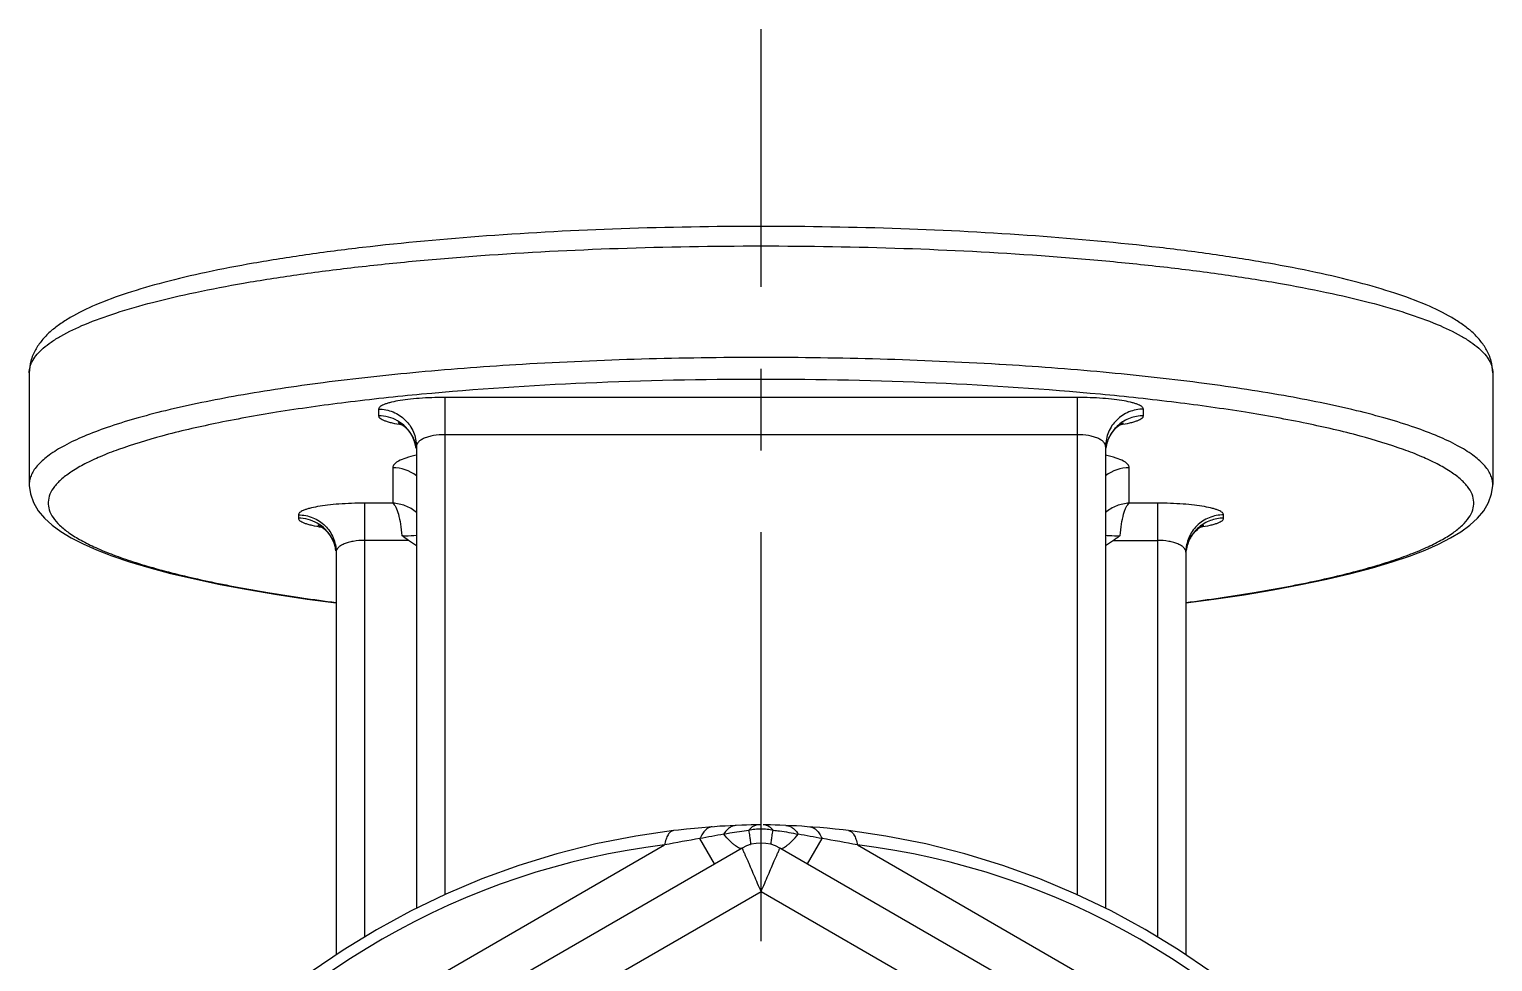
# Model space of a CAD drawing. Header units: millimetres. Extents: x 0 to 420, y 0 to 297.
# Drawn here: x 324.27 to 355.27, y 167.5 to 187.26 of the extents above; entities that cross this region are included whole.
import ezdxf

# ---------------------------------------------------------------- set-up
doc = ezdxf.new("R2010")
doc.units = ezdxf.units.MM
doc.header["$LTSCALE"] = 23.1
doc.linetypes.add('CENTER', pattern=[0.6, 0.375, -0.075, 0.075, -0.075])
doc.layers.get('0').update_dxf_attribs({"linetype": 'CONTINUOUS'})
doc.layers.add('STARTBEZUEGE', color=7, linetype='CONTINUOUS')

msp = doc.modelspace()

# ---------------------------------------------------------------- linework, layer by layer
at = {"color": 9, "linetype": 'CONTINUOUS'}
for p, q in [((344.8237, 180.1577), (344.8106, 180.1585)), ((331.6692, 179.2105), (331.6692, 179.0694)), ((333.0692, 179.4573), (333.0692, 168.9245)), ((346.4692, 179.4573), (333.0692, 179.4573)), ((346.4692, 179.4573), (346.4692, 168.9244)), ((347.8692, 179.0694), (347.8692, 179.2105)), ((346.4692, 178.6695), (333.0692, 178.6695)), ((331.9692, 177.9706), (331.9692, 177.218)), ((347.5692, 177.218), (347.5692, 177.9706)), ((331.3692, 177.218), (331.3692, 168.0268)), ((331.9692, 177.218), (331.3692, 177.218)), ((348.1692, 177.218), (347.5692, 177.218)), ((348.1692, 177.218), (348.1692, 168.0268)), ((329.9692, 176.9711), (329.9692, 176.9006)), ((349.5692, 176.9006), (349.5692, 176.9711)), ((332.3028, 176.4301), (331.3692, 176.4301)), ((347.2357, 176.4301), (348.1692, 176.4301)), ((327.0222, 163.797), (337.7275, 169.9777)), ((338.7871, 169.5748), (338.4765, 170.1129)), ((340.7513, 169.5748), (341.0619, 170.1129)), ((341.8109, 169.9777), (352.5162, 163.797)), ((339.7692, 168.9871), (326.8592, 161.5335)), ((352.6792, 161.5335), (339.7692, 168.9871))]:
    msp.add_line(p, q, dxfattribs=at)
at = {"color": 7, "linetype": 'CONTINUOUS'}
for p, q in [((324.2692, 179.9769), (324.2692, 177.6133)), ((355.2692, 179.9769), (355.2692, 177.6133)), ((332.4485, 178.4571), (332.4629, 178.3787)), ((332.4692, 178.4226), (332.4692, 168.6354)), ((347.0692, 178.4226), (347.0692, 168.6355)), ((324.2692, 177.6177), (324.2692, 177.6133)), ((355.2692, 177.6133), (355.2692, 177.6177)), ((330.7692, 176.1833), (330.7692, 167.6494)), ((348.7692, 176.1833), (348.7692, 167.6493)), ((339.2403, 170.3907), (339.1131, 170.3848)), ((339.721, 170.4042), (339.6711, 170.4035)), ((339.7178, 170.4042), (339.6852, 170.4012)), ((339.7261, 170.4041), (339.718, 170.4042)), ((339.7422, 170.4043), (339.721, 170.4042)), ((339.7689, 170.4044), (339.7422, 170.4043)), ((339.8205, 170.4042), (339.8123, 170.4041)), ((339.8616, 170.4036), (339.8206, 170.4042)), ((339.8503, 170.4017), (339.8206, 170.4042)), ((340.2981, 170.3907), (340.1714, 170.3957)), ((339.3692, 169.9109), (326.2592, 162.3418)), ((353.2792, 162.3418), (340.1692, 169.9109))]:
    msp.add_line(p, q, dxfattribs=at)
for points in [[(332.0861, 178.9246), (332.083, 178.9256), (332.0882, 178.9235), (332.1011, 178.9177), (332.1214, 178.9073), (332.148, 178.8916), (332.1798, 178.8699), (332.2154, 178.8419), (332.2533, 178.8072), (332.2921, 178.7656), (332.3303, 178.717), (332.3663, 178.6615), (332.399, 178.5993), (332.4269, 178.5309), (332.4485, 178.4571)], [(347.0742, 178.3684), (347.0868, 178.4437), (347.1064, 178.5156), (347.1322, 178.5834), (347.1632, 178.646), (347.1983, 178.7029), (347.2359, 178.7532), (347.2746, 178.7966), (347.3127, 178.8331), (347.3485, 178.8624), (347.3808, 178.8854), (347.4086, 178.9025), (347.4308, 178.9145), (347.4463, 178.9219), (347.4481, 178.9227)], [(324.2692, 177.6177), (324.2694, 177.5963), (324.2922, 177.4154), (324.3559, 177.2328), (324.458, 177.0589), (324.5903, 176.9009), (324.7517, 176.7538), (324.9404, 176.6159), (325.1586, 176.4836), (325.4096, 176.3546), (325.6959, 176.2277), (326.0215, 176.102), (326.389, 175.9774), (326.8028, 175.8535), (327.2621, 175.7315), (327.7669, 175.6122), (328.3137, 175.497), (328.8979, 175.3872), (329.5141, 175.2836), (330.1558, 175.1872), (330.7692, 175.1049)], [(348.7692, 175.105), (349.3597, 175.184), (350.0005, 175.2799), (350.6175, 175.3831), (351.2037, 175.4929), (351.753, 175.6081), (352.2607, 175.7276), (352.7228, 175.8499), (353.1392, 175.9742), (353.5088, 176.0991), (353.8361, 176.2251), (354.1238, 176.3522), (354.3759, 176.4815), (354.5951, 176.614), (354.7845, 176.7521), (354.9466, 176.8994), (355.0795, 177.0575), (355.182, 177.2317), (355.246, 177.4147), (355.269, 177.5959), (355.2692, 177.6177)], [(330.3861, 176.7558), (330.383, 176.7568), (330.3882, 176.7547), (330.4011, 176.7489), (330.4214, 176.7385), (330.4479, 176.7228), (330.4798, 176.7011), (330.5154, 176.6731), (330.5533, 176.6384), (330.5921, 176.5967), (330.6302, 176.5482), (330.6663, 176.4927), (330.699, 176.4305), (330.7269, 176.3621), (330.7485, 176.2883), (330.7629, 176.2099)], [(348.7742, 176.1996), (348.7868, 176.2748), (348.8064, 176.3468), (348.8322, 176.4146), (348.8632, 176.4772), (348.8983, 176.534), (348.9359, 176.5844), (348.9746, 176.6278), (349.0127, 176.6642), (349.0485, 176.6936), (349.0808, 176.7166), (349.1086, 176.7337), (349.1308, 176.7457), (349.1463, 176.7531), (349.1481, 176.7539)], [(337.9142, 170.282), (337.1197, 170.1661), (336.2718, 169.9986), (335.4462, 169.7905), (334.6409, 169.543), (333.8559, 169.2576), (333.0914, 168.9352), (332.3472, 168.5766), (331.6234, 168.1822), (330.9201, 167.7523), (330.2377, 167.2869), (329.5764, 166.7857), (328.937, 166.2484), (328.3203, 165.6745), (327.7275, 165.0632), (327.1588, 164.4126), (326.6654, 163.7875)], [(338.6645, 170.3562), (338.5168, 170.3442), (338.36, 170.33), (338.1943, 170.3135), (338.0194, 170.2944), (337.9142, 170.282)], [(339.1131, 170.3848), (339.0093, 170.3792), (338.8997, 170.3727), (338.7845, 170.365), (338.6645, 170.3562)], [(339.6711, 170.4035), (339.5642, 170.4014), (339.4611, 170.3987), (339.3616, 170.3955), (339.2403, 170.3907)], [(340.1714, 170.3957), (340.0718, 170.3989), (339.9686, 170.4015), (339.8616, 170.4036)], [(340.7479, 170.3654), (340.6328, 170.373), (340.5233, 170.3796), (340.4195, 170.3851), (340.2981, 170.3907)], [(341.6242, 170.282), (341.5125, 170.2951), (341.3377, 170.3142), (341.172, 170.3306), (341.0153, 170.3447), (340.8677, 170.3566), (340.7479, 170.3654)], [(352.873, 163.7875), (352.3755, 164.4176), (351.8065, 165.0681), (351.2134, 165.6791), (350.5965, 166.2528), (349.9568, 166.7898), (349.2953, 167.2908), (348.6127, 167.7559), (347.9092, 168.1856), (347.1853, 168.5796), (346.441, 168.938), (345.6763, 169.26), (344.8913, 169.5451), (344.0859, 169.7922), (343.2602, 170), (342.4124, 170.1672), (341.6242, 170.282)]]:
    msp.add_lwpolyline(points, dxfattribs=at)
at = {"color": 9, "linetype": 'CONTINUOUS'}
for centre, radius, start, end in [((339.7184, 95.156), 85.1489, 89.965801, 93.36882), ((339.8196, 95.1344), 85.1705, 86.640553, 90.03392), ((331.6695, 178.2599), 0.8095, 60.41351, 90.02207), ((331.6724, 178.2663), 0.8025, 52.92634, 60.36773), ((331.6815, 178.2768), 0.7886, 19.54536, 52.99319), ((331.6909, 178.2811), 0.7784, 17.8795, 19.47828), ((331.6939, 178.2821), 0.7752, 13.78152, 17.87948), ((331.6899, 178.2812), 0.7793, 9.5149, 13.77685), ((331.6881, 178.2809), 0.7811, 7.3252, 9.51635), ((331.9699, 177.163), 0.8076, 51.73054, 90.04875), ((347.5685, 177.163), 0.8076, 89.95125, 128.26947), ((329.9695, 176.0911), 0.8095, 60.41334, 90.02207), ((329.9724, 176.0975), 0.8025, 52.92616, 60.36756), ((329.9815, 176.108), 0.7886, 19.546, 52.99301), ((329.9909, 176.1123), 0.7784, 17.88015, 19.47892), ((329.9939, 176.1133), 0.7752, 13.78184, 17.88013), ((329.9899, 176.1124), 0.7793, 9.51467, 13.77716), ((329.9881, 176.112), 0.7811, 7.32543, 9.51612), ((346.1574, 129.9225), 40.9178, 100.10407, 100.81946), ((339.7228, 170.1796), 0.2248, 99.62971, 108.69899), ((339.8157, 170.1802), 0.2241, 71.28996, 81.10393), ((333.3997, 130.0231), 40.8155, 79.17978, 79.89697), ((339.6216, 154.3356), 15.7563, 96.9044, 143.0956), ((341.4567, 151.4708), 18.8789, 99.08282, 101.39287), ((338.0741, 151.429), 18.9213, 78.60964, 80.91451), ((339.9168, 154.3356), 15.7563, 36.9044, 83.0956)]:
    msp.add_arc(centre, radius, start, end, dxfattribs=at)
at = {"color": 7, "linetype": 'CONTINUOUS'}
msp.add_arc((339.7692, 169.2181), 0.8, 60, 120, dxfattribs=at)
for points, knots in [([(339.7692, 183.0816), (338.7808, 183.0816), (336.8406, 183.0488), (334.0243, 182.9022), (331.7988, 182.6989), (330.1562, 182.487), (329.0519, 182.3129), (328.0482, 182.1204), (327.153, 181.9108), (326.3717, 181.6848), (325.7064, 181.4417), (325.2301, 181.2125), (324.9114, 181.0103), (324.7076, 180.8513), (324.5326, 180.6718), (324.3904, 180.4675), (324.2923, 180.2336), (324.2692, 180.0634), (324.2692, 179.9769)], [0, 0, 0, 0, 0.1809902, 0.3552259, 0.5162919, 0.5900614, 0.6584645, 0.7209666, 0.7771509, 0.8267648, 0.8698093, 0.9067361, 0.9232666, 0.9388474, 0.9539647, 0.9690087, 0.9841537, 1, 1, 1, 1]), ([(355.2692, 179.9769), (355.2692, 180.0634), (355.2461, 180.2336), (355.148, 180.4675), (355.0058, 180.6718), (354.8308, 180.8513), (354.627, 181.0103), (354.3083, 181.2125), (353.832, 181.4417), (353.1667, 181.6848), (352.3854, 181.9108), (351.4902, 182.1204), (350.4865, 182.3129), (349.3822, 182.487), (347.7396, 182.6989), (345.514, 182.9022), (342.6978, 183.0488), (340.7576, 183.0816), (339.7692, 183.0816)], [0, 0, 0, 0, 0.0158472, 0.0309913, 0.0460348, 0.0611529, 0.0767338, 0.093264, 0.1301909, 0.1732356, 0.2228495, 0.2790338, 0.3415359, 0.4099389, 0.4837084, 0.6447743, 0.81901, 1, 1, 1, 1]), ([(332.4692, 176.3157), (332.441, 176.3341), (332.3855, 176.3722), (332.3308, 176.4114), (332.3028, 176.4301)], [0, 0, 0, 0, 0.4999935, 1, 1, 1, 1]), ([(347.2357, 176.4301), (347.2078, 176.4114), (347.153, 176.3722), (347.0974, 176.3341), (347.0692, 176.3157)], [0, 0, 0, 0, 0.5000066, 1, 1, 1, 1]), ([(347.3782, 176.5312), (347.3548, 176.5139), (347.308, 176.4792), (347.2599, 176.4464), (347.2357, 176.4301)], [0, 0, 0, 0, 0.4996519, 1, 1, 1, 1])]:
    msp.add_open_spline(points, degree=3, knots=knots, dxfattribs=at)
at = {"color": 9, "linetype": 'CONTINUOUS'}
for points, knots in [([(324.2692, 179.9769), (324.2692, 180.0213), (324.2828, 180.1139), (324.3421, 180.2486), (324.4385, 180.3808), (324.5711, 180.5109), (324.7396, 180.6393), (325.0289, 180.8186), (325.4835, 181.0319), (326.1353, 181.2661), (326.9172, 181.489), (327.8219, 181.6983), (328.8412, 181.8916), (329.9653, 182.0671), (331.1837, 182.2229), (332.4847, 182.3575), (334.3463, 182.5095), (336.7822, 182.6352), (338.7611, 182.6684), (339.7692, 182.6684)], [0, 0, 0, 0, 0.0082746, 0.0171551, 0.0271321, 0.0385476, 0.0516199, 0.0664806, 0.1018177, 0.1447978, 0.1953067, 0.2530406, 0.3175653, 0.3883464, 0.4647677, 0.5461454, 0.6317382, 0.8123741, 1, 1, 1, 1]), ([(339.7692, 182.6684), (340.7773, 182.6684), (342.7562, 182.6352), (345.1921, 182.5095), (347.0537, 182.3575), (348.3547, 182.2229), (349.5731, 182.0671), (350.6972, 181.8916), (351.7165, 181.6983), (352.6212, 181.489), (353.4031, 181.2661), (354.0549, 181.0319), (354.5095, 180.8186), (354.7988, 180.6393), (354.9673, 180.5109), (355.0999, 180.3808), (355.1963, 180.2486), (355.2556, 180.1139), (355.2692, 180.0213), (355.2692, 179.9769)], [0, 0, 0, 0, 0.1876259, 0.3682618, 0.4538546, 0.5352323, 0.6116536, 0.6824347, 0.7469594, 0.8046933, 0.8552022, 0.8981823, 0.9335194, 0.9483801, 0.9614524, 0.9728679, 0.9828449, 0.9917254, 1, 1, 1, 1]), ([(334.7148, 180.1577), (333.9819, 180.1138), (332.5728, 180.0091), (330.5638, 179.7918), (328.7735, 179.525), (327.4414, 179.2564), (326.5196, 179.0152), (325.9406, 178.8349), (325.4436, 178.6479), (325.0308, 178.4551), (324.7042, 178.2575), (324.4934, 178.0801), (324.376, 177.9344), (324.3155, 177.8299), (324.2784, 177.7243), (324.2695, 177.6526), (324.2692, 177.6177)], [0, 0, 0, 0, 0.1991917, 0.3832747, 0.5481138, 0.6901369, 0.7516883, 0.8065585, 0.8545725, 0.8956724, 0.9299803, 0.9579276, 0.9698262, 0.9805936, 0.990525, 1, 1, 1, 1]), ([(355.2692, 177.6177), (355.2688, 177.6527), (355.26, 177.7243), (355.2229, 177.8299), (355.1624, 177.9344), (355.0449, 178.0801), (354.8342, 178.2576), (354.5076, 178.4551), (354.0948, 178.6479), (353.5977, 178.835), (353.0188, 179.0152), (352.097, 179.2564), (350.7649, 179.525), (348.9746, 179.7918), (346.9656, 180.0091), (345.5565, 180.1138), (344.8237, 180.1577)], [0, 0, 0, 0, 0.009475, 0.0194066, 0.0301741, 0.0420729, 0.0700206, 0.104329, 0.1454292, 0.1934435, 0.2483139, 0.3098654, 0.4518884, 0.616727, 0.8008092, 1, 1, 1, 1]), ([(339.7692, 179.8415), (338.5329, 179.8415), (336.1335, 179.791), (333.7383, 179.6341), (332.5805, 179.5253)], [0, 0, 0, 0, 0.5152783, 1, 1, 1, 1]), ([(346.9579, 179.5253), (345.8001, 179.6341), (343.4049, 179.791), (341.0054, 179.8415), (339.7692, 179.8415)], [0, 0, 0, 0, 0.4847217, 1, 1, 1, 1]), ([(332.5805, 179.5253), (332.0448, 179.4749), (331.0187, 179.3646), (329.5586, 179.1603), (328.2581, 178.9268), (327.1374, 178.6681), (326.3278, 178.4242), (325.7866, 178.2138), (325.4577, 178.0609), (325.1842, 177.9048), (324.9667, 177.7459), (324.8055, 177.5836), (324.7015, 177.4165), (324.6591, 177.2431), (324.6836, 177.0685), (324.7717, 176.8997), (324.9176, 176.7364), (325.1199, 176.5766), (325.3783, 176.4197), (325.6924, 176.2659), (326.0611, 176.1157), (326.4834, 175.9697), (327.1455, 175.7725), (328.096, 175.5456), (329.3732, 175.3084), (330.286, 175.1762), (330.7692, 175.114)], [0, 0, 0, 0, 0.1062886, 0.2038226, 0.2911944, 0.367206, 0.4309307, 0.4580071, 0.4818554, 0.5025162, 0.520116, 0.5349221, 0.5474403, 0.5585391, 0.5694563, 0.5814883, 0.5956141, 0.6124256, 0.6322431, 0.6552241, 0.6814286, 0.7108548, 0.743458, 0.8178584, 0.9037617, 1, 1, 1, 1]), ([(348.7693, 175.114), (349.2525, 175.1762), (350.1652, 175.3084), (351.4424, 175.5456), (352.3929, 175.7725), (353.055, 175.9697), (353.4773, 176.1157), (353.8461, 176.2659), (354.1601, 176.4197), (354.4185, 176.5766), (354.6208, 176.7364), (354.7667, 176.8997), (354.8548, 177.0685), (354.8793, 177.2431), (354.8369, 177.4165), (354.7329, 177.5836), (354.5717, 177.7459), (354.3542, 177.9049), (354.0807, 178.0609), (353.7518, 178.2138), (353.2106, 178.4242), (352.401, 178.6681), (351.2803, 178.9268), (349.9798, 179.1603), (348.5197, 179.3646), (347.4936, 179.4749), (346.9579, 179.5253)], [0, 0, 0, 0, 0.0962383, 0.1821412, 0.2565412, 0.2891442, 0.3185702, 0.3447745, 0.3677553, 0.3875726, 0.404384, 0.4185096, 0.4305415, 0.4414586, 0.4525575, 0.4650758, 0.4798821, 0.497482, 0.518143, 0.5419915, 0.569068, 0.6327931, 0.7088049, 0.796177, 0.8937113, 1, 1, 1, 1]), ([(333.0692, 179.4573), (332.9775, 179.4573), (332.7975, 179.4542), (332.5367, 179.4405), (332.2969, 179.4182), (332.0873, 179.3885), (331.9356, 179.3572), (331.8357, 179.328), (331.7774, 179.3066), (331.7312, 179.2844), (331.6972, 179.2615), (331.6751, 179.2375), (331.6692, 179.2188), (331.6692, 179.2105)], [0, 0, 0, 0, 0.1888953, 0.3704456, 0.5377431, 0.6846593, 0.8061942, 0.8562919, 0.8988906, 0.9339136, 0.9616253, 0.9829053, 1, 1, 1, 1]), ([(331.6692, 179.2105), (331.7732, 179.2105), (331.983, 179.1697), (332.2488, 178.9948), (332.4273, 178.7329), (332.4692, 178.5252), (332.4692, 178.4226)], [0, 0, 0, 0, 0.2517838, 0.5025001, 0.7517522, 1, 1, 1, 1]), ([(347.8692, 179.2105), (347.8692, 179.2188), (347.8633, 179.2375), (347.8412, 179.2614), (347.8072, 179.2844), (347.761, 179.3066), (347.7028, 179.328), (347.6028, 179.3572), (347.4511, 179.3885), (347.2415, 179.4182), (347.0017, 179.4405), (346.7409, 179.4542), (346.5609, 179.4573), (346.4692, 179.4573)], [0, 0, 0, 0, 0.0170944, 0.0383728, 0.066081, 0.1011005, 0.1436964, 0.1937914, 0.3153218, 0.4622327, 0.6295274, 0.8110935, 1, 1, 1, 1]), ([(347.8692, 179.2105), (347.7652, 179.2105), (347.5554, 179.1697), (347.2896, 178.9948), (347.1111, 178.7329), (347.0692, 178.5252), (347.0692, 178.4226)], [0, 0, 0, 0, 0.2517838, 0.5025002, 0.7517522, 1, 1, 1, 1]), ([(331.6692, 179.0694), (331.6692, 179.0601), (331.6768, 179.039), (331.704, 179.0128), (331.7454, 178.9877), (331.8017, 178.9635), (331.8726, 178.9404), (331.9936, 178.9093), (332.0923, 178.8919), (332.1623, 178.8814)], [0, 0, 0, 0, 0.0507996, 0.1162871, 0.2036299, 0.3152698, 0.4516329, 0.6121143, 1, 1, 1, 1]), ([(347.8692, 179.0694), (347.7738, 179.0694), (347.5815, 179.0352), (347.3309, 178.8873), (347.1486, 178.662), (347.0885, 178.4778), (347.0761, 178.3844)], [0, 0, 0, 0, 0.2516137, 0.5022975, 0.7516687, 1, 1, 1, 1]), ([(347.3764, 178.8814), (347.4463, 178.8919), (347.5449, 178.9094), (347.6659, 178.9404), (347.7367, 178.9635), (347.7931, 178.9877), (347.8345, 179.0128), (347.8616, 179.039), (347.8692, 179.0602), (347.8692, 179.0694)], [0, 0, 0, 0, 0.3878741, 0.5483463, 0.6847083, 0.7963481, 0.8836986, 0.9491929, 1, 1, 1, 1]), ([(333.0692, 178.6695), (332.9897, 178.6695), (332.8739, 178.6604), (332.7302, 178.6282), (332.6402, 178.5974), (332.5672, 178.5606), (332.5128, 178.519), (332.4779, 178.473), (332.4692, 178.4385), (332.4692, 178.4226)], [0, 0, 0, 0, 0.3439808, 0.4993066, 0.6369309, 0.7544374, 0.8516506, 0.9312471, 1, 1, 1, 1]), ([(347.0692, 178.4226), (347.0692, 178.4385), (347.0605, 178.473), (347.0256, 178.5189), (346.9712, 178.5606), (346.8982, 178.5974), (346.8083, 178.6282), (346.6645, 178.6604), (346.5487, 178.6695), (346.4692, 178.6695)], [0, 0, 0, 0, 0.0687506, 0.1483375, 0.245548, 0.3630503, 0.5006697, 0.655992, 1, 1, 1, 1]), ([(332.4682, 178.2337), (332.3924, 178.2181), (332.2629, 178.1858), (332.1183, 178.1293), (332.0384, 178.0794), (331.9995, 178.0446), (331.9751, 178.0086), (331.9692, 177.9826), (331.9692, 177.9706)], [0, 0, 0, 0, 0.3926342, 0.6762052, 0.7825421, 0.8687643, 0.9390628, 1, 1, 1, 1]), ([(347.5692, 177.9706), (347.5692, 177.9826), (347.5633, 178.0087), (347.5388, 178.0447), (347.4999, 178.0795), (347.4199, 178.1294), (347.275, 178.1859), (347.1453, 178.2182), (347.0694, 178.2339)], [0, 0, 0, 0, 0.060911, 0.131178, 0.2173779, 0.3237103, 0.6073078, 1, 1, 1, 1]), ([(331.3692, 177.218), (331.2775, 177.218), (331.0975, 177.2149), (330.8367, 177.2011), (330.5969, 177.1789), (330.3873, 177.1492), (330.2356, 177.1178), (330.1357, 177.0887), (330.0774, 177.0673), (330.0312, 177.0451), (329.9972, 177.0221), (329.9751, 176.9981), (329.9692, 176.9794), (329.9692, 176.9711)], [0, 0, 0, 0, 0.1888953, 0.3704456, 0.5377431, 0.6846593, 0.8061942, 0.8562919, 0.8988906, 0.9339136, 0.9616253, 0.9829053, 1, 1, 1, 1]), ([(331.9688, 177.218), (331.9812, 177.2098), (332.0049, 177.1838), (332.0491, 177.1073), (332.0952, 176.9691), (332.1369, 176.766), (332.154, 176.6133), (332.1602, 176.5311)], [0, 0, 0, 0, 0.0614543, 0.1423338, 0.3651844, 0.6591214, 1, 1, 1, 1]), ([(332.4693, 177.0233), (332.3992, 177.0817), (332.24, 177.1758), (332.0591, 177.214), (331.9692, 177.218)], [0, 0, 0, 0, 0.5034363, 1, 1, 1, 1]), ([(347.5692, 177.218), (347.4792, 177.214), (347.2981, 177.1758), (347.1389, 177.0815), (347.0687, 177.0231)], [0, 0, 0, 0, 0.4965823, 1, 1, 1, 1]), ([(347.3782, 176.5312), (347.3847, 176.6133), (347.4014, 176.766), (347.4381, 176.9455), (347.4755, 177.0648), (347.5039, 177.1327), (347.5335, 177.1838), (347.5572, 177.2097), (347.5695, 177.218)], [0, 0, 0, 0, 0.3409328, 0.6348093, 0.7562236, 0.8577833, 0.9386297, 1, 1, 1, 1]), ([(349.5692, 176.9711), (349.5692, 176.9794), (349.5633, 176.9981), (349.5412, 177.0221), (349.5072, 177.045), (349.461, 177.0673), (349.4028, 177.0887), (349.3028, 177.1178), (349.1511, 177.1492), (348.9415, 177.1789), (348.7017, 177.2011), (348.4409, 177.2149), (348.2609, 177.218), (348.1692, 177.218)], [0, 0, 0, 0, 0.0170944, 0.0383728, 0.066081, 0.1011005, 0.1436964, 0.1937914, 0.3153218, 0.4622327, 0.6295274, 0.8110935, 1, 1, 1, 1]), ([(329.9692, 176.9711), (330.0732, 176.9711), (330.283, 176.9303), (330.5488, 176.7555), (330.7273, 176.4936), (330.7692, 176.2858), (330.7692, 176.1833)], [0, 0, 0, 0, 0.2517838, 0.5025001, 0.7517522, 1, 1, 1, 1]), ([(329.9692, 176.9006), (329.9692, 176.8913), (329.9768, 176.8702), (330.0039, 176.844), (330.0453, 176.8188), (330.1017, 176.7947), (330.1726, 176.7715), (330.2936, 176.7405), (330.3922, 176.723), (330.4622, 176.7126)], [0, 0, 0, 0, 0.0508036, 0.1162937, 0.203637, 0.3152758, 0.4516376, 0.6121164, 1, 1, 1, 1]), ([(349.5692, 176.9711), (349.4652, 176.9711), (349.2554, 176.9303), (348.9896, 176.7555), (348.8111, 176.4936), (348.7692, 176.2858), (348.7692, 176.1833)], [0, 0, 0, 0, 0.2517838, 0.5025002, 0.7517522, 1, 1, 1, 1]), ([(349.5692, 176.9006), (349.4738, 176.9006), (349.2815, 176.8664), (349.0309, 176.7185), (348.8486, 176.4931), (348.7885, 176.3089), (348.7761, 176.2156)], [0, 0, 0, 0, 0.2516137, 0.5022975, 0.7516687, 1, 1, 1, 1]), ([(349.0764, 176.7126), (349.1463, 176.7231), (349.2449, 176.7406), (349.3659, 176.7716), (349.4367, 176.7947), (349.4931, 176.8189), (349.5345, 176.844), (349.5616, 176.8702), (349.5692, 176.8913), (349.5692, 176.9006)], [0, 0, 0, 0, 0.3878741, 0.5483463, 0.6847083, 0.7963481, 0.8836986, 0.9491929, 1, 1, 1, 1]), ([(331.3692, 176.4301), (331.2897, 176.4301), (331.1739, 176.4211), (331.0302, 176.3889), (330.9402, 176.3581), (330.8672, 176.3213), (330.8128, 176.2796), (330.7779, 176.2337), (330.7692, 176.1992), (330.7692, 176.1833)], [0, 0, 0, 0, 0.3439808, 0.4993066, 0.6369309, 0.7544374, 0.8516506, 0.9312471, 1, 1, 1, 1]), ([(332.1602, 176.5311), (332.1872, 176.53), (332.2903, 176.5277), (332.3935, 176.5318), (332.4692, 176.5394)], [0, 0, 0, 0, 0.2623536, 1, 1, 1, 1]), ([(347.0689, 176.5393), (347.0928, 176.5369), (347.1957, 176.5287), (347.2991, 176.5276), (347.3782, 176.5312)], [0, 0, 0, 0, 0.2328087, 1, 1, 1, 1]), ([(348.7692, 176.1833), (348.7692, 176.1992), (348.7605, 176.2337), (348.7256, 176.2796), (348.6712, 176.3213), (348.5982, 176.3581), (348.5083, 176.3889), (348.3645, 176.4211), (348.2487, 176.4301), (348.1692, 176.4301)], [0, 0, 0, 0, 0.0687506, 0.1483375, 0.245548, 0.3630503, 0.5006697, 0.655992, 1, 1, 1, 1]), ([(337.9142, 170.282), (337.8926, 170.2793), (337.8461, 170.257), (337.7943, 170.1898), (337.7533, 170.094), (337.7351, 170.0191), (337.7275, 169.9777)], [0, 0, 0, 0, 0.1732962, 0.3883889, 0.6638372, 1, 1, 1, 1]), ([(338.7354, 170.3615), (338.7096, 170.3596), (338.6558, 170.3442), (338.5847, 170.2911), (338.523, 170.2119), (338.491, 170.148), (338.4765, 170.1129)], [0, 0, 0, 0, 0.2060942, 0.4337935, 0.6969455, 1, 1, 1, 1]), ([(339.2403, 170.3907), (339.216, 170.3897), (339.1658, 170.3794), (339.0956, 170.3411), (339.0316, 170.282), (338.9957, 170.2328), (338.9789, 170.2057)], [0, 0, 0, 0, 0.219969, 0.4538884, 0.712166, 1, 1, 1, 1]), ([(338.9789, 170.2057), (339.023, 170.2158), (339.1988, 170.2522), (339.3769, 170.2769), (339.5105, 170.2902)], [0, 0, 0, 0, 0.2519574, 1, 1, 1, 1]), ([(339.3692, 169.9109), (339.3617, 169.9065), (339.3413, 169.9024), (339.3076, 169.9107), (339.268, 169.9306), (339.2221, 169.9626), (339.1696, 170.0064), (339.0854, 170.0865), (339.0224, 170.1556), (338.9789, 170.2057)], [0, 0, 0, 0, 0.0514699, 0.1166408, 0.2026755, 0.3125003, 0.4471743, 0.6069823, 1, 1, 1, 1]), ([(339.6508, 170.3925), (339.6381, 170.3882), (339.5844, 170.3648), (339.5395, 170.3245), (339.5105, 170.2902)], [0, 0, 0, 0, 0.2294084, 1, 1, 1, 1]), ([(339.5105, 170.2902), (339.5521, 170.3032), (339.6385, 170.3185), (339.7692, 170.3254), (339.8999, 170.3184), (339.9863, 170.3032), (340.0279, 170.2902)], [0, 0, 0, 0, 0.2498224, 0.499998, 0.7501743, 1, 1, 1, 1]), ([(339.5429, 169.9854), (339.5456, 169.9862), (339.5503, 169.9946), (339.5524, 170.0216), (339.5481, 170.0793), (339.5335, 170.1729), (339.5192, 170.2473), (339.5105, 170.2902)], [0, 0, 0, 0, 0.0276841, 0.0793107, 0.2690999, 0.5769483, 1, 1, 1, 1]), ([(340.0279, 170.2902), (340.0175, 170.3025), (339.9778, 170.345), (339.9276, 170.379), (339.8876, 170.3925)], [0, 0, 0, 0, 0.2752939, 1, 1, 1, 1]), ([(339.9955, 169.9854), (339.9927, 169.9862), (339.9881, 169.9946), (339.9859, 170.0216), (339.9903, 170.0793), (340.0049, 170.1729), (340.0192, 170.2473), (340.0279, 170.2902)], [0, 0, 0, 0, 0.0276956, 0.0793279, 0.2691175, 0.5769592, 1, 1, 1, 1]), ([(340.0279, 170.2902), (340.0722, 170.2858), (340.2505, 170.2657), (340.4279, 170.2358), (340.5595, 170.2057)], [0, 0, 0, 0, 0.2480271, 1, 1, 1, 1]), ([(340.1692, 169.9109), (340.1767, 169.9065), (340.1971, 169.9024), (340.2308, 169.9107), (340.2704, 169.9306), (340.3163, 169.9626), (340.3688, 170.0064), (340.453, 170.0865), (340.516, 170.1556), (340.5595, 170.2057)], [0, 0, 0, 0, 0.05147, 0.1166406, 0.2026753, 0.3125001, 0.4471741, 0.6069821, 1, 1, 1, 1]), ([(340.2981, 170.3907), (340.3224, 170.3897), (340.3726, 170.3794), (340.4428, 170.3411), (340.5068, 170.282), (340.5427, 170.2328), (340.5595, 170.2057)], [0, 0, 0, 0, 0.219969, 0.4538875, 0.7121649, 1, 1, 1, 1]), ([(340.803, 170.3615), (340.8287, 170.3596), (340.8826, 170.3442), (340.9537, 170.2911), (341.0154, 170.2119), (341.0474, 170.148), (341.0619, 170.1129)], [0, 0, 0, 0, 0.2060934, 0.4337916, 0.6969436, 1, 1, 1, 1]), ([(341.6242, 170.282), (341.6458, 170.2793), (341.6923, 170.257), (341.7441, 170.1898), (341.7851, 170.094), (341.8033, 170.0191), (341.8109, 169.9777)], [0, 0, 0, 0, 0.1732963, 0.3883888, 0.6638371, 1, 1, 1, 1]), ([(339.3692, 169.9109), (339.3696, 169.9109), (339.3696, 169.9095), (339.3705, 169.9083), (339.3716, 169.9051), (339.3739, 169.9001), (339.3773, 169.8923), (339.3816, 169.8823), (339.3892, 169.8647), (339.4011, 169.8374), (339.4179, 169.7986), (339.4381, 169.752), (339.4614, 169.698), (339.4877, 169.6371), (339.5167, 169.5701), (339.5601, 169.4703), (339.6185, 169.3352), (339.6923, 169.1645), (339.7438, 169.0472), (339.7692, 168.9871)], [0, 0, 0, 0, 0.0012226, 0.0027405, 0.004861, 0.0109038, 0.0193396, 0.0301561, 0.0433277, 0.0765712, 0.1187327, 0.1693901, 0.2280254, 0.2940737, 0.366869, 0.4457147, 0.6183924, 0.8055541, 1, 1, 1, 1]), ([(339.7692, 168.9871), (339.7946, 169.0472), (339.8461, 169.1645), (339.9199, 169.3352), (339.988, 169.4927), (340.0402, 169.6129), (340.077, 169.698), (340.1003, 169.752), (340.1206, 169.7986), (340.1374, 169.8374), (340.1506, 169.868), (340.1593, 169.8883), (340.1646, 169.9), (340.1668, 169.9057), (340.1686, 169.9089), (340.1689, 169.9106), (340.1692, 169.9109)], [0, 0, 0, 0, 0.1944459, 0.3816075, 0.5542855, 0.7059266, 0.7719748, 0.8306097, 0.8812662, 0.9234258, 0.9566677, 0.9806587, 0.9890975, 0.9951427, 0.9987813, 1, 1, 1, 1])]:
    msp.add_open_spline(points, degree=3, knots=knots, dxfattribs=at)
at = {"color": 7, "linetype": 'CONTINUOUS'}
msp.add_open_spline([(332.3028, 176.4301), (332.2545, 176.4626), (332.207, 176.4965), (332.1602, 176.5311)], degree=3, dxfattribs=at)
at = {"layer": 'STARTBEZUEGE', "color": 2, "linetype": 'CENTER'}
msp.add_line((339.7692, 154.0799), (339.7692, 187.2581), dxfattribs=at)

doc.saveas('drawing.dxf')
